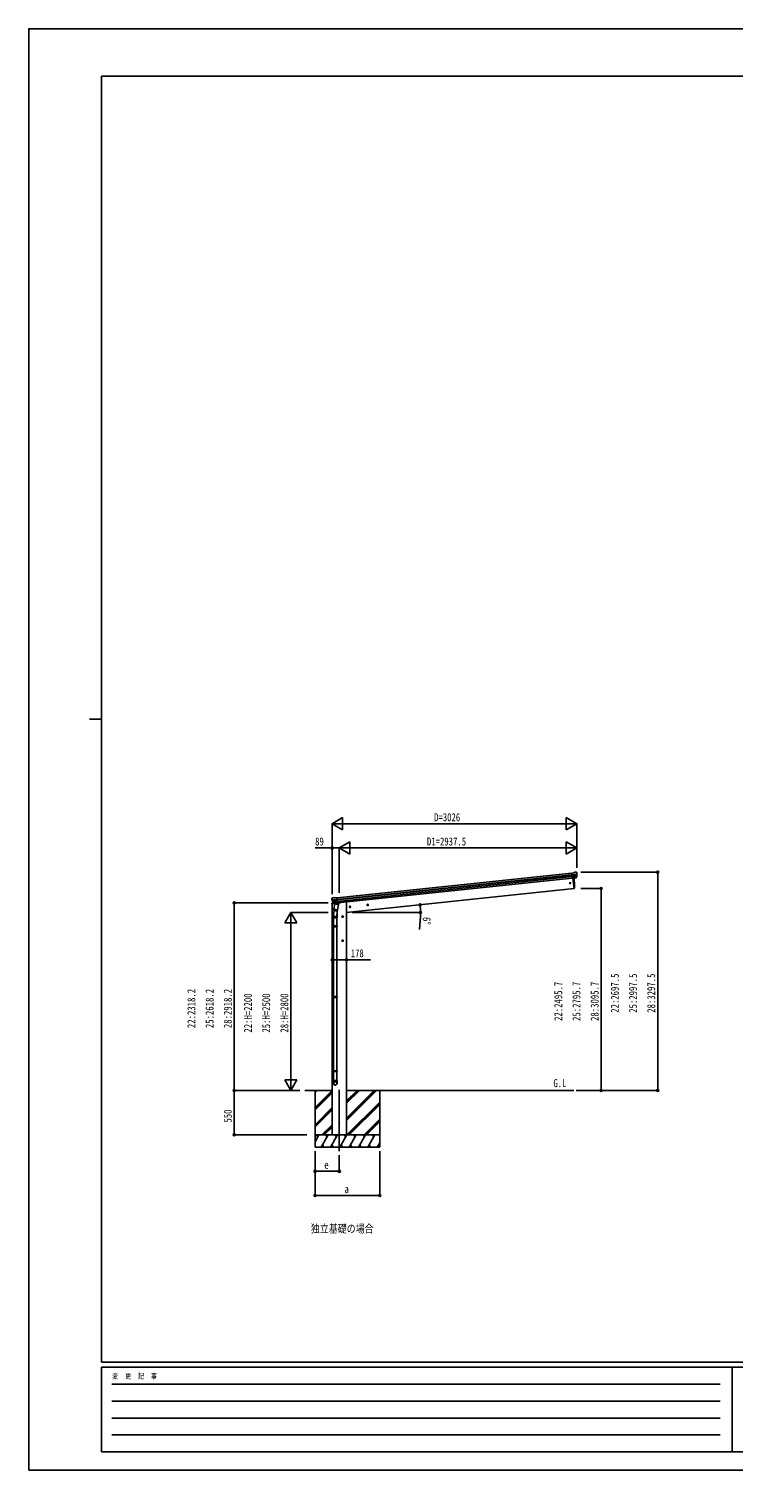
# Model space of a CAD drawing. Units: millimetres, scale not verified. Extents: x -12615 to 12615, y -8910 to 8910.
# Drawn here: x -12615 to -3904, y -8910 to 8910 of the extents above; entities that cross this region are included whole.
import ezdxf
from ezdxf.enums import TextEntityAlignment as Align

# ---------------------------------------------------------------- set-up
doc = ezdxf.new("R2010")
doc.units = ezdxf.units.MM
doc.header["$LTSCALE"] = 50
for name, color, linetype in [('0-2_USER1', 3, 'Continuous'), ('0-3_YKK_12', 2, 'Continuous'), ('0-4_YKK_13', 4, 'Continuous'), ('0-5_YKK_A1', 4, 'Continuous'), ('0-6_YKK_D', 6, 'Continuous'), ('0-7_YKK_ZWAK', 7, 'Continuous')]:
    doc.layers.add(name, color=color, linetype=linetype)
doc.styles.add('ＭＳ ゴシック', font='')
doc.styles.get('ＭＳ ゴシック').set_extended_font_data('MS Gothic')

msp = doc.modelspace()

# ---------------------------------------------------------------- linework, layer by layer
at = {"layer": '0-3_YKK_12'}
msp.add_line((-8774.95, -4205.79), (-8774.95, -4965), dxfattribs=at)
at = {"layer": '0-4_YKK_13'}
for p, q in [((-5873.02, -1524.28), (-5899.54, -1527.06)), ((-5892.75, -1591.62), (-5899.54, -1527.06)), ((-5897.38, -1547.59), (-5837.64, -1541.32)), ((-5837.16, -1547.18), (-5896.77, -1553.45)), ((-5838, -1563.94), (-5895.03, -1569.93)), ((-5839.39, -1568.6), (-5894.56, -1574.4)), ((-5849.4, -1586.83), (-5892.78, -1591.39)), ((-5892.75, -1591.62), (-5882.81, -1590.57)), ((-5885.87, -1590.89), (-5872.38, -1719.28)), ((-5882.81, -1590.57), (-5882.54, -1590.64)), ((-5882.54, -1590.64), (-5857.21, -1587.97)), ((-5857.21, -1587.97), (-5856.95, -1587.85)), ((-5856.95, -1587.85), (-5849.26, -1587.05)), ((-5847.95, -1585.18), (-5838.5, -1566.88)), ((-5846.9, -1585.61), (-5836.78, -1567.35)), ((-5846.7, -1515.48), (-5846.7, -1515.48)), ((-5843.03, -1516.57), (-5843.04, -1516.56)), ((-5843.03, -1516.57), (-5838.72, -1520.06)), ((-5838.72, -1520.06), (-5837.85, -1520.76)), ((-5836.47, -1524.46), (-5836.78, -1522.61)), ((-5872.38, -1719.28), (-5870.33, -1718.99)), ((-8867.52, -1901.6), (-8868.42, -1908.43)), ((-8868.42, -1908.43), (-8830.98, -1904.5)), ((-8865.86, -1842.86), (-8865.94, -1840.99)), ((-8864.57, -1838.09), (-8865.27, -1838.95)), ((-8845.97, -1897.02), (-8864.86, -1899.01)), ((-8861.08, -1833.77), (-8864.57, -1838.09)), ((-8801.47, -1852.83), (-8861.2, -1859.1)), ((-8861.08, -1833.77), (-8861.07, -1833.77)), ((-8860.45, -1864.94), (-8800.85, -1858.68)), ((-8857.72, -1831.95), (-8857.71, -1831.95)), ((-8842.94, -1900.5), (-8856.64, -1884.75)), ((-8856.15, -1881.16), (-8799.12, -1875.16)), ((-8842, -1899.86), (-8855.05, -1883.93)), ((-8853.82, -1885.43), (-8798.65, -1879.63)), ((-8829.58, -1908.82), (-8842.94, -1974.48)), ((-8832.64, -1900.61), (-8840.33, -1901.42)), ((-8840.24, -1901.18), (-8796.86, -1896.62)), ((-8839.56, -1900.46), (-8838, -1900.3)), ((-8838, -1900.3), (-8800.46, -1896.35)), ((-8836.21, -1900.76), (-8836.35, -1901.49)), ((-8835.74, -1902.62), (-8810.99, -1912.37)), ((-8832.37, -1900.68), (-8832.64, -1900.61)), ((-8807.04, -1898.01), (-8832.37, -1900.68)), ((-8830.15, -1835.08), (-8803.62, -1832.3)), ((-8784.7, -1917.96), (-8829.58, -1908.82)), ((-8827.4, -1905.9), (-8828.06, -1909.13)), ((-8806.6, -1897.38), (-8809.52, -1911.73)), ((-8806.78, -1897.89), (-8807.04, -1898.01)), ((-8796.84, -1896.85), (-8806.78, -1897.89)), ((-8796.84, -1896.85), (-8803.62, -1832.3)), ((-8800.46, -1896.35), (-8798.89, -1896.19)), ((-8798.06, -1983.61), (-8784.7, -1917.96)), ((-8797.08, -1894.3), (-8796.15, -1894.49)), ((-8796.15, -1894.49), (-8784.95, -1911.42)), ((-8792.23, -1900.42), (-8765.41, -1897.6)), ((-8784.95, -1911.42), (-8786.22, -1917.65)), ((-8760.56, -1890.11), (-8760.97, -1893.28)), ((-8848.24, -2082.65), (-8848.24, -2048.3)), ((-8802.24, -2082.65), (-8848.24, -2082.65)), ((-8846.24, -2082.65), (-8846.24, -2179.4)), ((-8840.53, -1989.77), (-8846.09, -2045.49)), ((-8845.42, -1986.73), (-8842.93, -1974.48)), ((-8845.2, -1988.13), (-8845.2, -1988.12)), ((-8843.87, -1989.09), (-8802.91, -1997.42)), ((-8798.06, -1983.61), (-8842.94, -1974.48)), ((-8797.62, -1981.47), (-8804.28, -2049.22)), ((-8804.24, -2082.65), (-8804.24, -2179.4)), ((-8802.24, -2048), (-8802.24, -2082.65)), ((-8798.07, -1983.61), (-8800.61, -1996.08)), ((-8848.24, -2181.4), (-8847.24, -2179.4)), ((-8802.24, -2181.4), (-8848.24, -2181.4)), ((-8802.24, -2189.4), (-8848.24, -2189.4)), ((-8803.24, -2179.4), (-8847.24, -2179.4)), ((-8803.24, -2191.4), (-8847.24, -2191.4)), ((-8846.24, -2191.4), (-8846.24, -3053.08)), ((-8804.24, -2191.4), (-8804.24, -3053.08)), ((-8802.24, -2181.4), (-8803.24, -2179.4)), ((-8802.24, -2189.4), (-8803.24, -2191.4)), ((-8802.24, -2181.4), (-8802.24, -2189.4)), ((-8848.24, -3055.08), (-8847.24, -3053.08)), ((-8802.24, -3055.08), (-8848.24, -3055.08)), ((-8802.24, -3063.08), (-8848.24, -3063.08)), ((-8803.24, -3053.08), (-8847.24, -3053.08)), ((-8803.24, -3065.08), (-8847.24, -3065.08)), ((-8846.24, -3065.08), (-8846.24, -3970.77)), ((-8804.24, -3065.08), (-8804.24, -3970.77)), ((-8802.24, -3055.08), (-8803.24, -3053.08)), ((-8802.24, -3063.08), (-8803.24, -3065.08)), ((-8802.24, -3055.08), (-8802.24, -3063.08)), ((-8848.24, -3972.77), (-8847.24, -3970.77)), ((-8802.24, -3972.77), (-8848.24, -3972.77)), ((-8802.24, -3980.77), (-8848.24, -3980.77)), ((-8848.24, -4126.91), (-8848.24, -4092.77)), ((-8802.24, -4092.77), (-8848.24, -4092.77)), ((-8803.24, -3970.77), (-8847.24, -3970.77)), ((-8803.24, -3982.77), (-8847.24, -3982.77)), ((-8846.24, -3982.77), (-8846.24, -4092.77)), ((-8804.24, -3982.77), (-8804.24, -4092.77)), ((-8802.24, -3972.77), (-8803.24, -3970.77)), ((-8802.24, -3980.77), (-8803.24, -3982.77)), ((-8802.24, -3972.77), (-8802.24, -3980.77)), ((-8802.24, -4126.91), (-8802.24, -4092.77))]:
    msp.add_line(p, q, dxfattribs=at)
for points in [[(-5873.02, -1524.28), (-5861.42, -1517.31), (-5861.42, -1517.31)], [(-5860.19, -1516.9), (-5860.19, -1516.9), (-5846.7, -1515.48)], [(-8844.23, -1830.53), (-8844.23, -1830.53), (-8857.71, -1831.95)], [(-8830.15, -1835.08), (-8842.94, -1830.68), (-8842.94, -1830.68)], [(-8848.24, -2181.4), (-8848.24, -2189.4), (-8847.24, -2191.4)], [(-8848.24, -3055.08), (-8848.24, -3063.08), (-8847.24, -3065.08)], [(-8848.24, -3972.77), (-8848.24, -3980.77), (-8847.24, -3982.77)]]:
    msp.add_lwpolyline(points, dxfattribs=at)
for centre, radius in [((-5919.57, -1652.95), 6.5), ((-8774.95, -4615), 4.5)]:
    msp.add_circle(centre, radius, dxfattribs=at)
for centre, radius, start, end in [((-6767.97, -1679.06), 900.99, 357.6414, 5.70688), ((-5859.87, -1519.88), 3, 96.02369, 120.97631), ((-5849.52, -1584.15), 2.99, 285.2717, 331.00739), ((-5846.18, -1520.45), 5, 51.04426, 95.95574), ((-6030.02, -1546.11), 192.44, 1.4271, 6.57578), ((-5841.17, -1565.5), 3, 332.69111, 354.20009), ((-6037.36, -1545.57), 200.2, 354.20009, 359.53883), ((-5792.37, -1539.2), 45.32, 182.67122, 185.64518), ((-5836.98, -1548.52), 1.35, 95.1605, 97.91927), ((-5834.37, -1546.96), 2.74, 179.02151, 184.43412), ((-5839.4, -1565.89), 3, 331, 354.13916), ((-6037.36, -1545.57), 202, 354.13916, 6), ((-5870.74, -1716.02), 3, 278, 357.63919), ((-8864.55, -1901.99), 3, 96, 172.5), ((-8664.97, -1821.74), 202, 186, 197.86084), ((-8672.03, -1823.79), 192.44, 185.42422, 190.5729), ((-8905.93, -1866.45), 45.32, 6.35482, 9.32878), ((-8857.19, -1836.92), 5, 96.04426, 140.95574), ((-8863.23, -1865.31), 2.74, 7.56588, 12.97849), ((-8860.36, -1866.29), 1.35, 94.08073, 96.8395), ((-8664.97, -1821.74), 200.2, 192.46117, 197.79991), ((-8854.38, -1882.78), 3, 197.86084, 221), ((-8852.73, -1882.03), 3, 197.79991, 219.30889), ((-8843.92, -1833.51), 3, 71.02369, 95.97631), ((-8840.68, -1898.54), 2.99, 220.99261, 266.7283), ((-8839.62, -1899.96), 0.5, 240.73754, 276), ((-8836.7, -1900.66), 0.5, 348.5, 96), ((-8835.37, -1901.69), 1, 168.5, 248.5), ((-8810.51, -1911.46), 1.03, 242.53897, 344.46569), ((-8806.01, -1897.54), 0.604, 93.09842, 164.70595), ((-8798.95, -1895.69), 0.5, 276, 311.26246), ((-8765.93, -1892.63), 5, 276, 352.5), ((-8818.24, -2048.3), 30, 177.45142, 180), ((-8843.52, -1987.15), 1.95, 167.54017, 209.97766), ((-8843.47, -1987.13), 2, 209.90962, 258.5), ((-8802.51, -1995.46), 2, 258.5, 341.96843)]:
    msp.add_arc(centre, radius, start, end, dxfattribs=at)
for centre, major_axis, ratio, start_param, end_param in [((-5849.71, -1583.85), (-0.11, 3), 0.642905, 3.24593831, 4.20392797), ((-5849.58, -1584.06), (1.66, -2.51), 0.997631, 5.80419048, 5.89294842), ((-5849.65, -1583.95), (3.53, -2.11), 0.650902, 5.25614477, 5.32895537), ((-5847.28, -1583.6), (1.08, 3.13), 0.040856, 2.11350352, 2.14162489), ((-5838.73, -1524.06), (-0.87, 5.91), 0.020485, 0.67143203, 1.56913061), ((-5844.12, -1519.54), (5.88, -1.31), 0.24881, 0.46058498, 0.46410383), ((-5839.74, -1523.09), (-2.34, 1.9), 0.995767, 3.98597162, 4.71238898), ((-6035.05, -1567.52), (-20.92, 199.05), 0.994373, 4.71137894, 4.7277536), ((-8862.94, -1840.84), (1.9, 2.34), 0.995767, 1.57079633, 2.29721369), ((-8859.39, -1836.46), (-5.48, -2.51), 0.24881, 5.81908147, 5.82260033), ((-8863.73, -1842), (-0.38, 5.97), 0.020485, 4.7140547, 5.61175327), ((-8662.66, -1843.69), (-20.92, 199.05), 0.994373, 1.55543171, 1.57180637), ((-8842.99, -1898.46), (-1.71, 2.84), 0.040856, 4.14156042, 4.16968179), ((-8840.55, -1898.2), (-0.51, 2.96), 0.642905, 2.07925734, 3.03724699), ((-8840.59, -1898.31), (-3.02, -2.79), 0.650902, 0.95422993, 1.02704053), ((-8840.64, -1898.43), (-1.1, -2.8), 0.997631, 0.39023689, 0.47899483), ((-8825.24, -2048), (23, 0), 0.996195, 2.62193603, 6.60747969), ((-8825.24, -2048), (21, 0), 0.996195, 3.02154981, 6.2247991), ((-8825.24, -4125.17), (-23, 0), 0.996195, 3.14159265, 6.28318531), ((-8825.24, -4126.91), (-23, 0), 0.996195, 3.14159265, 6.28318531), ((-8825.24, -4126.91), (0, -23.43), 0.981806, 4.71238898, 7.85398163)]:
    msp.add_ellipse(centre, major_axis=major_axis, ratio=ratio, start_param=start_param, end_param=end_param, dxfattribs=at)
msp.add_ellipse((-8825.24, -4126.91), major_axis=(21, 0), ratio=0.996195, dxfattribs=at)
at = {"layer": '0-5_YKK_A1'}
for p, q in [((-8803.41, -1834.29), (-5899.33, -1529.05)), ((-8801.43, -1853.18), (-5897.34, -1547.95)), ((-8801, -1857.36), (-5896.91, -1552.13)), ((-8798.9, -1877.22), (-5894.82, -1571.99)), ((-5893.06, -1588.72), (-8797.14, -1893.96)), ((-8863.95, -1907.96), (-8863.95, -4765)), ((-8704.95, -1884.5), (-8760.59, -1890.35)), ((-8704.95, -1884.5), (-8685.95, -1884.5)), ((-8685.95, -1884.5), (-8685.95, -4765)), ((-8632.1, -1944.08), (-8651.99, -1946.17)), ((-8642.83, -1937.66), (-8648.9, -1942.07)), ((-8648.9, -1942.07), (-8648.11, -1949.54)), ((-8648.11, -1949.54), (-8641.26, -1952.59)), ((-8641, -1955.07), (-8643.09, -1935.18)), ((-8635.97, -1940.71), (-8642.83, -1937.66)), ((-8413.31, -1921.08), (-8433.2, -1923.17)), ((-8424.04, -1914.66), (-8430.11, -1919.08)), ((-8430.11, -1919.08), (-8429.33, -1926.54)), ((-8429.33, -1926.54), (-8422.47, -1929.59)), ((-8422.21, -1932.07), (-8424.3, -1912.18)), ((-8417.18, -1917.72), (-8424.04, -1914.66)), ((-8724.98, -2065), (-8744.98, -2065)), ((-8734.98, -2057.49), (-8741.48, -2061.25)), ((-8741.48, -2061.25), (-8741.48, -2068.75)), ((-8741.48, -2068.75), (-8734.98, -2072.51)), ((-8734.98, -2075), (-8734.98, -2055)), ((-8728.48, -2061.25), (-8734.98, -2057.49)), ((-8725.02, -2365.06), (-8745.02, -2365.06)), ((-8735.02, -2357.55), (-8741.52, -2361.31)), ((-8741.52, -2361.31), (-8741.52, -2368.81)), ((-8741.52, -2368.81), (-8735.02, -2372.56)), ((-8735.02, -2375.06), (-8735.02, -2355.06)), ((-8728.52, -2361.31), (-8735.02, -2357.55)), ((-9201.77, -4215), (-8863.95, -4215)), ((-9074.94, -4215), (-9074.94, -4915)), ((-9074.94, -4242.38), (-9047.56, -4215)), ((-9074.94, -4228.24), (-9061.7, -4215)), ((-9074.94, -4426.23), (-8863.95, -4215.23)), ((-9074.94, -4440.37), (-8863.95, -4229.38)), ((-9074.94, -4454.51), (-8863.95, -4243.52)), ((-8685.95, -4215), (-5876.26, -4215)), ((-8685.95, -4586.02), (-8314.93, -4215)), ((-8685.95, -4557.73), (-8343.21, -4215)), ((-8685.95, -4571.87), (-8329.07, -4215)), ((-8685.95, -4373.89), (-8527.06, -4215)), ((-8685.95, -4359.74), (-8541.2, -4215)), ((-8685.95, -4345.6), (-8555.34, -4215)), ((-8274.94, -4215), (-8274.94, -4915)), ((-9074.94, -4638.36), (-8863.95, -4427.37)), ((-9074.94, -4652.5), (-8863.95, -4441.51)), ((-8681.08, -4765), (-8274.94, -4358.86)), ((-8666.94, -4765), (-8274.94, -4373)), ((-8652.8, -4765), (-8274.94, -4387.15)), ((-9074.94, -4666.64), (-8863.95, -4455.65)), ((-8468.95, -4765), (-8274.94, -4570.99)), ((-8454.81, -4765), (-8274.94, -4585.13)), ((-8440.66, -4765), (-8274.94, -4599.28)), ((-8274.94, -4765), (-9074.94, -4765)), ((-9074.94, -4848.83), (-9026.54, -4765)), ((-9041.54, -4790.98), (-9056.54, -4765)), ((-8997.67, -4915), (-8911.07, -4765)), ((-8989.45, -4765), (-8863.95, -4639.5)), ((-8975.31, -4765), (-8863.95, -4653.64)), ((-8961.16, -4765), (-8863.95, -4667.78)), ((-8926.07, -4790.98), (-8941.07, -4765)), ((-8882.2, -4915), (-8795.6, -4765)), ((-8810.6, -4790.98), (-8825.6, -4765)), ((-8766.73, -4915), (-8680.13, -4765)), ((-8695.13, -4790.98), (-8710.13, -4765)), ((-8651.26, -4915), (-8564.66, -4765)), ((-8579.66, -4790.98), (-8594.66, -4765)), ((-8535.79, -4915), (-8449.19, -4765)), ((-8479.19, -4765), (-8464.19, -4790.98)), ((-8420.32, -4915), (-8333.72, -4765)), ((-8348.72, -4790.98), (-8363.72, -4765)), ((-9074.94, -4915), (-8274.94, -4915)), ((-8982.68, -4889.02), (-8967.68, -4915)), ((-8867.2, -4889.02), (-8852.2, -4915)), ((-8751.73, -4889.02), (-8736.74, -4915)), ((-8636.26, -4889.02), (-8621.27, -4915)), ((-8520.79, -4889.02), (-8505.8, -4915)), ((-8405.32, -4889.02), (-8390.33, -4915)), ((-8304.85, -4915), (-8274.94, -4863.19)), ((-8289.85, -4889.02), (-8274.94, -4914.85))]:
    msp.add_line(p, q, dxfattribs=at)
for points in [[(-5885.87, -1590.89), (-5872.38, -1719.28), (-8685.95, -2015)], [(-8641.26, -1952.59), (-8635.18, -1948.18), (-8635.97, -1940.71)], [(-8422.47, -1929.59), (-8416.4, -1925.18), (-8417.18, -1917.72)], [(-8734.98, -2072.51), (-8728.48, -2068.75), (-8728.48, -2061.25)], [(-8735.02, -2372.56), (-8728.52, -2368.81), (-8728.52, -2361.31)]]:
    msp.add_lwpolyline(points, dxfattribs=at)
for centre, radius in [((-8642.04, -1945.12), 8.5), ((-8642.04, -1945.12), 7.7), ((-8642.04, -1945.12), 6.5), ((-8423.25, -1922.13), 8.5), ((-8423.25, -1922.13), 7.7), ((-8423.25, -1922.13), 6.5), ((-8734.98, -2065), 8.5), ((-8734.98, -2065), 7.7), ((-8734.98, -2065), 6.5), ((-8735.02, -2365.06), 8.5), ((-8735.02, -2365.06), 7.7), ((-8735.02, -2365.06), 6.5)]:
    msp.add_circle(centre, radius, dxfattribs=at)
at = {"layer": '0-6_YKK_D'}
for p, q in [((-8863.82, -917.46), (-8733.92, -842.46)), ((-8733.92, -992.46), (-8733.92, -842.46)), ((-5837.44, -917.46), (-5967.34, -842.46)), ((-5967.34, -842.46), (-5967.34, -992.46)), ((-8863.82, -1790.34), (-8863.82, -916.46)), ((-8863.82, -917.46), (-8733.92, -992.46)), ((-8863.82, -917.46), (-8604.01, -917.46)), ((-8713.82, -917.46), (-5987.44, -917.46)), ((-5837.44, -917.46), (-6097.25, -917.46)), ((-5837.44, -917.46), (-5967.34, -992.46)), ((-5837.44, -1462.14), (-5837.44, -916.46)), ((-8863.98, -1790.31), (-8863.98, -1216.46)), ((-8774.98, -1217.46), (-8645.08, -1142.46)), ((-8774.98, -1773.97), (-8774.98, -1216.46)), ((-8774.98, -1773.97), (-8774.98, -1216.46)), ((-8774.98, -1217.46), (-8645.08, -1292.46)), ((-8774.98, -1217.46), (-8515.17, -1217.46)), ((-8645.08, -1292.46), (-8645.08, -1142.46)), ((-8624.98, -1217.46), (-5987.44, -1217.46)), ((-5837.44, -1217.46), (-6097.25, -1217.46)), ((-5837.44, -1217.46), (-5967.34, -1142.46)), ((-5967.34, -1142.46), (-5967.34, -1292.46)), ((-5837.44, -1217.46), (-5967.34, -1292.46)), ((-5837.44, -1462.14), (-5837.44, -1216.46)), ((-5786.61, -1517.46), (-4836.44, -1517.46)), ((-4837.44, -4215), (-4837.44, -1517.46)), ((-5786.61, -1719.28), (-5536.44, -1719.28)), ((-5537.44, -1719.28), (-5537.44, -4215)), ((-8913.92, -1896.8), (-10075.94, -1896.8)), ((-10074.94, -1896.8), (-10074.94, -4215)), ((-9374.94, -2015), (-9449.94, -2144.9)), ((-8912.22, -2015), (-9375.94, -2015)), ((-9374.94, -2015), (-9299.94, -2144.9)), ((-9374.94, -2015), (-9374.94, -2274.81)), ((-8615.32, -2015.39), (-7769.83, -2015.39)), ((-7772.24, -2066.37), (-7781.14, -2226.52)), ((-9449.94, -2144.9), (-9299.94, -2144.9)), ((-9374.94, -2165), (-9374.94, -4065)), ((-9374.94, -4215), (-9449.94, -4085.1)), ((-9299.94, -4085.1), (-9449.94, -4085.1)), ((-9374.94, -4215), (-9374.94, -3955.19)), ((-9374.94, -4215), (-9299.94, -4085.1)), ((-9272.97, -4215), (-10075.94, -4215)), ((-9262.25, -4215), (-10075.94, -4215)), ((-10074.94, -4215), (-10074.94, -4765)), ((-9272.97, -4215), (-9375.94, -4215)), ((-5846.51, -4215), (-4836.44, -4215)), ((-5846.51, -4215), (-5536.44, -4215)), ((-9176.19, -4765), (-10075.94, -4765)), ((-9074.94, -4965), (-9074.94, -5516)), ((-9074.94, -4965), (-9074.94, -5216)), ((-8274.94, -4965), (-8274.94, -5516)), ((-8774.94, -5016.38), (-8774.94, -5216)), ((-8774.94, -5215), (-9074.94, -5215)), ((-8274.94, -5515), (-9074.94, -5515))]:
    msp.add_line(p, q, dxfattribs=at)
for points in [[(-8774.98, -1217.46), (-8863.98, -1217.46), (-9075.38, -1217.46)], [(-8863.98, -2599.55), (-8685.98, -2599.55), (-8388.18, -2599.55)]]:
    msp.add_lwpolyline(points, dxfattribs=at)
for centre in [(-8863.98, -1217.46), (-4837.44, -1517.46), (-5537.44, -1719.28), (-10074.94, -1896.8), (-7775.86, -1919.34), (-7770.83, -2015.39), (-8863.98, -2599.55), (-8685.98, -2599.55), (-10074.94, -4215), (-10074.94, -4215), (-5537.44, -4215), (-4837.44, -4215), (-10074.94, -4765), (-9074.94, -5215), (-8774.94, -5215), (-9074.94, -5515), (-8274.94, -5515)]:
    msp.add_circle(centre, 12.75, dxfattribs=at)
for start, end in [(0, 6), (356.81945, 0)]:
    msp.add_arc((-8689.68, -2015.39), 918.85, start, end, dxfattribs=at)
at = {"layer": '0-7_YKK_ZWAK'}
for p, q in [((11685.06, 8325), (-11714.94, 8325)), ((-11714.94, -7575), (-11714.94, 8325)), ((-11864.94, 375), (-11714.94, 375)), ((11685.06, -7575), (-11714.94, -7575)), ((-3914.94, -7635), (-11714.94, -7635)), ((-11714.94, -8685), (-11714.94, -7635)), ((-3914.94, -7635), (-3914.94, -8685)), ((-14.94, -7635), (-3914.94, -7635)), ((-11587.44, -7845), (-4064.94, -7845)), ((-11587.44, -8055), (-4064.94, -8055)), ((-11587.44, -8265), (-4064.94, -8265)), ((-11587.44, -8475), (-4064.94, -8475)), ((-11714.94, -8685), (-3914.94, -8685)), ((-3914.94, -8685), (-14.94, -8685))]:
    msp.add_line(p, q, dxfattribs=at)
msp.add_lwpolyline([(-12615, -8910), (12615, -8910), (12615, 8910), (-12615, 8910)], close=True, dxfattribs=at)

# ---------------------------------------------------------------- texts
at = {"layer": '0-2_USER1', "style": 'ＭＳ ゴシック', "width": 0.8}
for s, p in [('G.L', (-6127, -4204)), ('独立基礎の場合', (-9127, -6003))]:
    msp.add_text(s, height=98.97, dxfattribs=at).set_placement(p, align=Align.BOTTOM_LEFT)
at = {"layer": '0-6_YKK_D', "style": 'ＭＳ ゴシック', "width": 0.8}
for s, p in [('D=3026', (-7602.63, -916.46)), ('89', (-9074.38, -1216.46)), ('D1=2937.5', (-7691.41, -1216.46)), ('178', (-8633.98, -2598.55)), ('e', (-8960.94, -5214)), ('a', (-8710.94, -5514))]:
    msp.add_text(s, height=98.97, dxfattribs=at).set_placement(p, align=Align.BOTTOM_LEFT)
for s, rotation, p in [('6°', 266.819, (-7771.3, -2067.42)), ('22:2697.5', 90, (-5288.44, -3255.03)), ('25:2997.5', 90, (-5063.44, -3255.03)), ('28:3297.5', 90, (-4838.44, -3255.03)), ('22:2318.2', 90, (-10525.94, -3444.7)), ('25:2618.2', 90, (-10300.94, -3444.7)), ('28:2918.2', 90, (-10075.94, -3444.7)), ('22:H=2200', 90, (-9825.94, -3500.2)), ('25:H=2500', 90, (-9600.94, -3500.2)), ('28:H=2800', 90, (-9375.94, -3500.2)), ('22:2495.7', 90, (-5988.44, -3355.94)), ('25:2795.7', 90, (-5763.44, -3355.94)), ('28:3095.7', 90, (-5538.44, -3355.94)), ('550', 90, (-10075.94, -4612.4))]:
    msp.add_text(s, height=98.97, rotation=rotation, dxfattribs=at).set_placement(p, align=Align.BOTTOM_LEFT)
at = {"layer": '0-7_YKK_ZWAK', "style": 'ＭＳ ゴシック', "width": 0.8}
msp.add_text('変  更  記  事', height=65.98, dxfattribs=at).set_placement((-11583.93, -7800), align=Align.BOTTOM_LEFT)

doc.saveas('drawing.dxf')
